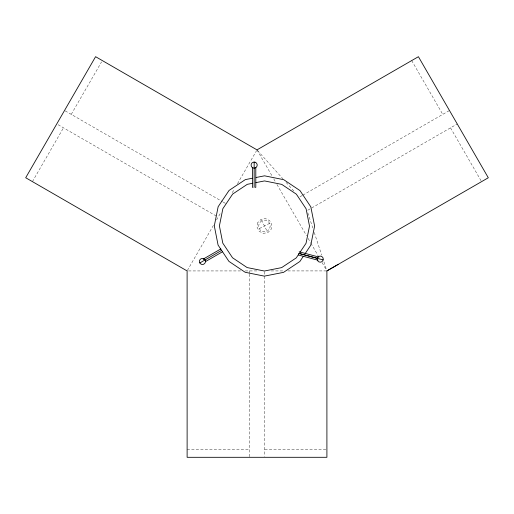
<?xml version="1.0" encoding="UTF-8"?>
<svg xmlns="http://www.w3.org/2000/svg" width="514" height="514" viewBox="0 0 514 514"><rect width="100%" height="100%" fill="white"/><g stroke="black" fill="none" stroke-linecap="round" stroke-linejoin="round"><path stroke-width="0.39" stroke-dasharray="2.57 1.93" d="M32.427 181.628L63.485 127.825M71.253 114.371L101.521 61.95M213.394 225.408L187.109 270.936L241.272 270.929M216.58 219.889L220.892 212.423M232.309 192.641L234.3 189.197M237.487 183.678L256.602 150.57M261.761 220.679L259.165 223.269L258.581 226.899L260.245 230.169L263.515 231.846L267.139 231.274L269.741 228.685L270.319 225.061L268.661 221.785L265.391 220.114L261.761 220.679L267.139 231.274M300.009 196.785L302.084 195.583M302.778 195.185L449.474 110.504M307.77 210.239L457.242 123.958M259.409 228.537L269.49 223.423M245.255 270.929L258.555 270.929M271.141 270.929L283.086 270.923M287.866 270.923L326.891 270.917M187.122 449.544L249.251 449.544M264.781 449.538L326.904 449.538M65.201 110.876L222.472 201.674M223.166 202.079L225.935 203.679M58.108 124.716L216.786 216.33M257.527 150.467L282.918 178.853M286.092 182.399L294.027 191.272M257 149.876L272.176 176.161M273.776 178.923L275.375 181.693M276.969 184.462L306.524 235.643M308.124 238.406L310.52 242.557M310.919 243.25L318.108 255.696M322.098 262.615L326.493 270.223M411.688 60.581L442.753 114.384M450.515 127.838L481.573 181.641M307.822 212.899L312.775 227.965M314.26 232.489L321.693 255.092M323.923 261.877L326.647 270.158M264.768 271.726L264.781 456.528M249.232 270.929L249.239 273.332M249.239 274.135L249.251 457.306M257.803 222.575L257.071 227.13L259.159 231.249L263.271 233.35L267.833 232.636L271.103 229.379L271.829 224.824L269.741 220.705L265.635 218.604L261.073 219.317L257.803 222.575"/><path stroke-width="0.77" d="M298.923 253.903L296.25 257.887L281.621 267.627L264.376 271.026L247.138 267.569L232.54 257.777L222.8 243.148L219.401 225.903L222.864 208.665L232.649 194.067L247.285 184.327L252.772 183.247M299.81 252.58L306.042 243.289L309.499 226.057L306.1 208.812L296.36 194.176L281.762 184.385L264.53 180.928L255.908 182.631M303.344 256.3L299.855 261.504L283.567 272.349L264.363 276.134L245.178 272.279L228.929 261.382L218.084 245.088L214.299 225.89L218.148 206.705L229.051 190.45L245.339 179.611L252.252 178.249M305.085 253.704L310.752 245.249L314.607 226.064L310.822 206.866L299.977 190.578L283.722 179.675L264.537 175.827L256.088 177.491M220.853 248.917L203.184 259.12L203.403 259.499M199.875 262.93L221.675 250.337M205.51 261.575L222.498 251.764M326.891 270.923L488.3 177.76L418.415 56.701L257 149.876L95.591 56.688L25.7 177.741L187.109 270.936L187.122 457.312L326.91 457.299L326.891 270.917L338.135 264.44M252.952 187.321L252.515 187.321L252.515 167.699M255.362 187.321L255.799 187.321L255.799 167.699M299.193 251.789L318.905 257.071M323.088 259.891L298.769 253.376L317.716 258.458M298.345 254.963L318.05 260.245M254.154 162.141L254.154 187.321M317.581 257.598L317.17 259.127A3.058 3.058 0 0 0 322.882 260.656L323.293 259.127A3.058 3.058 0 0 0 317.581 257.598M254.95 162.141L253.363 162.141A3.058 3.058 0 0 0 253.363 168.052L254.95 168.052A3.058 3.058 0 0 0 254.95 162.141M205.388 260.656L204.598 259.287A3.058 3.058 0 0 0 199.477 262.243L200.267 263.618A3.058 3.058 0 0 0 205.388 260.656"/></g></svg>
